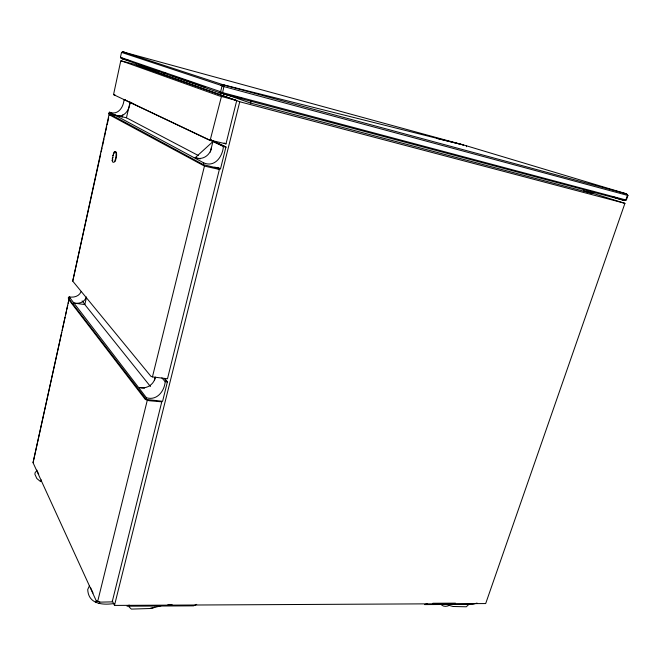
<?xml version="1.0" encoding="UTF-8"?>
<svg xmlns="http://www.w3.org/2000/svg" width="661" height="661" viewBox="0 0 661 661"><rect width="100%" height="100%" fill="white"/><g stroke="black" fill="none" stroke-linecap="round" stroke-linejoin="round"><path stroke-width="0.99" d="M112.155 160.664L113.51 153.319L114.394 151.815L115.427 151.468L116.237 152.286L115.89 157.558L114.634 161.73L113.535 162.309L112.891 162.218L112.155 160.664L112.824 160.003L112.254 158.285L113.014 157.665M146.321 399.451L146.42 397.748L69.174 296.863L68.298 297.987L146.321 399.451L162.589 401.301L167.398 381.901L164.738 378.77M466.393 146.734L466.459 145.808L463.692 145.023L124.152 52.227L122.913 51.905L121.459 52.64L120.509 57.003L121.492 58.49L221.501 93.424L222.6 92.631L223.881 86.574L220.964 85.343L121.632 52.426L124.152 52.227L121.632 52.426M203.538 164.713L203.662 162.837L109.528 112.196L108.611 113.386L203.538 164.713L220.51 168.828L225.913 147.064L210.983 140.025L225.913 147.064L223.385 146.461L212.9 141.603L124.037 99.497C123.648 107.008 118.112 115.667 109.528 112.196M68.628 299.466L145.288 399.459L149.171 400.723L161.78 401.822L112.196 601.874L99.91 602.146L96.25 600.791L33.05 462.708L69.017 299.243L68.133 303.259M214.858 167.043L219.369 169.447L167.489 378.77L152.443 376.894L150.915 376.307L72.735 281.123L109.015 114.626L113.791 115.501M100.728 153.955L72.735 281.123M101.174 151.947L102.058 147.924M102.496 145.916L104.041 138.876M104.488 136.868L105.372 132.844M105.81 130.837L106.694 126.821M107.14 124.805L108.685 117.774M61.737 332.384L33.05 462.708M62.175 330.376L65.042 317.321M65.489 315.314L66.373 311.298M66.811 309.29L67.695 305.266M122.764 114.923L122.326 116.914L108.611 113.386M113.585 94.416L120.806 60.663L219.212 95.87L236.721 100.563L225.979 143.883L208.529 139.735L113.502 94.597L115.105 95.044M198.234 155.459L126.433 117.782L130.077 102.191L133.795 103.934M150.46 386.528L84.815 304.556L86.599 296.954M154.476 380.406L155.17 377.563M210.33 152.113L212.9 141.603L195.193 157.731L200.209 158.88M152.443 376.894L204.447 166.085L109.015 114.626M97.613 601.684L147.263 400.368M586.563 191.359L624.926 203.34L485.686 603.559L114.485 605.418L239.745 101.761L136.29 65.092L159.177 71.231M593.107 191.351L592.38 193.491L250.742 103.116L251.411 100.431M130.077 102.191C129.688 109.941 123.971 118.633 115.171 115.196L126.433 117.782M210.239 139.967L221.427 96.523M223.385 146.461C222.699 156.459 214.858 167.77 203.662 162.837M161.871 377.894L165.184 381.661C164.457 391.188 156.897 400.946 146.42 397.748M211.487 147.403C210.471 155.112 202.704 160.516 195.193 157.731M155.302 377.051C154.17 384.363 146.891 389.155 139.711 387.602L144.585 388.114M626.223 198.771L627.124 196.177M41.387 479.944L40.602 481.621L36.818 478.506L34.909 474.268L35.041 472.83L36.008 471.508M89.458 585.77L87.715 589.529C88.442 604.253 102.538 605.245 114.295 603.518M95.548 602.543L96.357 600.866M99.001 603.576L99.811 601.89M129.721 60.655L121.492 58.49L121.888 57.656M81.063 291.625C79.246 296.351 73.751 297.822 69.174 296.863M86.054 297.69C84.178 302.564 78.535 303.969 73.834 303.093L84.815 304.556M469.682 603.642L466.286 606.79L453.008 606.484L449.282 605.426A10.122 7.031 -47.3 0 1 441.011 604.344M114.634 161.73L115.51 160.664L116.584 155.856L116.592 153.732L115.427 151.468M220.964 85.343L221.84 84.426L463.692 145.023L436.723 138.397M112.742 155.616L113.568 155.178M129.192 605.063L127.036 606.203L193.541 605.848L196.722 604.369M121.459 52.64L122.913 51.905L224.038 85.071L626.578 193.88L627.95 195.482L626.438 199.812L623.893 200.308L223.988 94.102L220.634 91.722L120.558 57.342L121.484 58.449L122.756 58.771M224.038 85.071L222.013 86.054L220.634 91.722L221.501 93.424M161.086 605.732L150.749 608.492L131.324 609.095L129.06 606.864M427.146 603.807L424.726 604.592L472.863 604.328L477.027 603.063M612.053 196.648L623.893 200.308L626.438 199.812L625.926 199.639M113.51 153.319L114.328 153.22L114.394 151.815L115.361 151.956M167.944 604.501L172.05 604.485M432.864 603.27L455.462 603.163M121.12 60.903L133.836 64.125L236.721 100.563M165.184 381.661L167.398 381.901L164.713 378.803M68.298 297.987L70.33 298.309M219.369 169.447L204.447 166.085M223.988 94.102L234.035 96.473M236.043 96.952L242.066 98.373M236.539 96.977L219.774 92.904L219.411 91.714M239.745 101.761L624.926 203.34M222.6 92.631L625.405 199.845M165.944 73.288L162.953 72.487L165.845 73.495M223.881 86.574L627.95 195.482L626.19 193.805M466.459 145.808L626.578 193.88M612.119 196.614L623.893 200.308M583.564 190.74L592.38 193.491M623.497 200.118L624.315 200.382M171.637 75.519L205.397 87.293M221.799 93.019L250.742 103.116M224.112 143.024L225.979 143.883M124.037 99.497L125.904 100.365M210.091 139.661L225.913 147.064M446.142 603.89L449.282 605.426M217.783 167.382L220.51 168.828M82.129 300.912L84.707 304.126M120.509 57.003L121.484 58.449M112.263 600.783L114.485 605.418M36.826 470.12L38.751 474.325M90.557 587.662L93.027 593.049M154.765 607.145A12.286 9.477 -33.5 0 1 150.427 608.211"/></g></svg>
